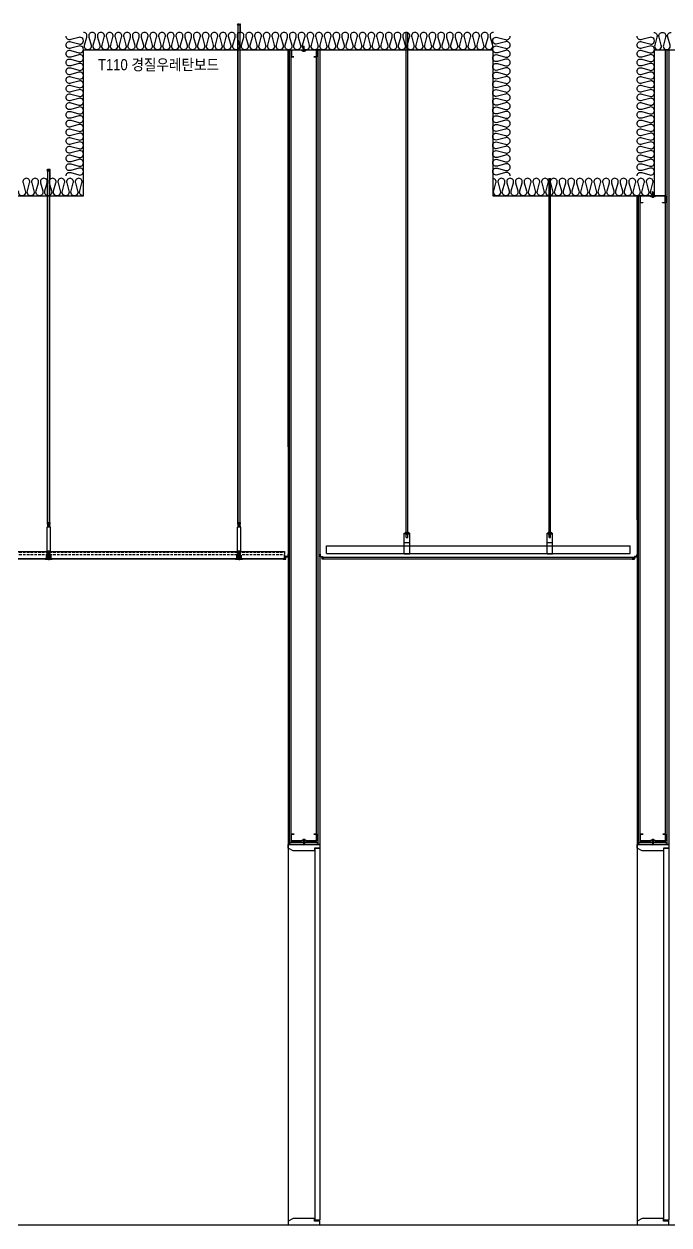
# Model space of a CAD drawing. Header units: millimetres. Extents: x 17311 to 801382, y -242618 to -104888.
# Drawn here: x 356796 to 360862, y -169229 to -161657 of the extents above; entities that cross this region are included whole.
import ezdxf
from ezdxf.enums import TextEntityAlignment as Align

# ---------------------------------------------------------------- set-up
doc = ezdxf.new("R2010")
doc.units = ezdxf.units.MM
doc.header["$LTSCALE"] = 250
for name, pattern in [('A2', [8, 2, -2, 2, -2]), ('CENTER', [50.8, 31.75, -6.35, 6.35, -6.35]), ('CENTER2', [28.575, 19.05, -3.175, 3.175, -3.175]), ('HIDDEN', [9.525, 6.35, -3.175])]:
    doc.linetypes.add(name, pattern=pattern)
for name, color, linetype in [('8입면선', 8, 'Continuous'), ('A-CEIL', 8, 'Continuous'), ('A-CEIL_EL', 8, 'Continuous'), ('A-DOOR', 4, 'Continuous'), ('A-ELE8', 8, 'Continuous'), ('A-FIN', 6, 'Continuous'), ('A-WALL-D', 7, 'Continuous'), ('C-1', 252, 'Continuous'), ('C-HANGER', 8, 'Continuous'), ('C-HANGER-C', 8, 'Continuous'), ('C-sec', 252, 'Continuous'), ('C-STL4', 252, 'Continuous'), ('C-STL6', 8, 'Continuous'), ('C-T-BAR MAIN-', 252, 'Continuous'), ('C-삼성엔지니어링_CEILING', 252, 'Continuous'), ('C-압출', 252, 'Continuous'), ('GAGAM-DT', 7, 'Continuous'), ('ISL', 251, 'Continuous'), ('MO-S', 3, 'Continuous'), ('입면', 7, 'Continuous')]:
    doc.layers.add(name, color=color, linetype=linetype)
doc.layers.add('C-중심선', color=252, linetype='CENTER2', lineweight=20)
doc.layers.add('NOPLOT-단열', color=225, linetype='Continuous', plot=False)
doc.styles.add('Gdim', font='')
doc.styles.get('Gdim').set_extended_font_data('Dotum')

# ---------------------------------------------------------------- blocks, each defined once
blk = doc.blocks.new('usgh')
at = {"layer": 'C-STL4'}
blk.add_lwpolyline([(1763311, 329517), (1763311, 329599), (1763381, 329599), (1763381, 329517)], close=True, dxfattribs=at)
at = {"layer": 'C-압출', "color": 252, "linetype": 'Continuous', "lineweight": 40, "extrusion": (0, 0, -1)}
for p, q in [((1763325, 329599), (1763322, 329596)), ((1763322, 329596), (1763325, 329592)), ((1763325, 329592), (1763322, 329588)), ((1763322, 329588), (1763325, 329584)), ((1763325, 329584), (1763322, 329580)), ((1763322, 329580), (1763325, 329576)), ((1763325, 329576), (1763322, 329572)), ((1763322, 329572), (1763325, 329568)), ((1763325, 329568), (1763322, 329565)), ((1763322, 329565), (1763325, 329561)), ((1763325, 329561), (1763322, 329557)), ((1763322, 329557), (1763325, 329553)), ((1763325, 329553), (1763322, 329549)), ((1763322, 329549), (1763325, 329545)), ((1763325, 329545), (1763322, 329541)), ((1763364, 329596), (1763368, 329599)), ((1763368, 329592), (1763364, 329596)), ((1763364, 329588), (1763368, 329592)), ((1763368, 329584), (1763364, 329588)), ((1763364, 329580), (1763368, 329584)), ((1763368, 329576), (1763364, 329580)), ((1763364, 329572), (1763368, 329576)), ((1763368, 329568), (1763364, 329572)), ((1763364, 329565), (1763368, 329568)), ((1763368, 329561), (1763364, 329565)), ((1763364, 329557), (1763368, 329561)), ((1763368, 329553), (1763364, 329557)), ((1763364, 329549), (1763368, 329553)), ((1763368, 329545), (1763364, 329549)), ((1763364, 329541), (1763368, 329545)), ((1763325, 329522), (1763320, 329517)), ((1763322, 329541), (1763325, 329538)), ((1763325, 329538), (1763322, 329534)), ((1763322, 329534), (1763325, 329530)), ((1763325, 329530), (1763322, 329526)), ((1763322, 329526), (1763325, 329522)), ((1763363, 329517), (1763368, 329522)), ((1763368, 329538), (1763364, 329541)), ((1763364, 329534), (1763368, 329538)), ((1763368, 329530), (1763364, 329534)), ((1763364, 329526), (1763368, 329530)), ((1763368, 329522), (1763364, 329526))]:
    blk.add_line(p, q, dxfattribs=at)
at = {"layer": 'C-중심선'}
blk.add_line((1763346, 329623), (1763346, 329480), dxfattribs=at)
blk = doc.blocks.new('r6okghj')
at = {"layer": 'C-삼성엔지니어링_CEILING'}
for p, q in [((1770244, 316436), (1770234, 316431)), ((1770244, 316390), (1770234, 316396)), ((1770344, 316436), (1770244, 316436)), ((1770253, 316436), (1770264, 316431)), ((1770253, 316390), (1770264, 316396)), ((1770274, 316436), (1770264, 316431)), ((1770264, 316396), (1770264, 316431)), ((1770274, 316390), (1770264, 316396)), ((1770314, 316436), (1770324, 316431)), ((1770314, 316390), (1770324, 316396)), ((1770334, 316436), (1770324, 316431)), ((1770324, 316396), (1770324, 316431)), ((1770334, 316390), (1770324, 316396)), ((1770344, 316436), (1770354, 316431)), ((1770344, 316390), (1770354, 316396))]:
    blk.add_line(p, q, dxfattribs=at)
for points in [[(1770234, 316431), (1770234, 316396)], [(1770244, 316390), (1770344, 316390)], [(1770354, 316396), (1770354, 316431)]]:
    blk.add_lwpolyline(points, dxfattribs=at)
blk = doc.blocks.new('격자틀-1')
at = {"layer": 'C-HANGER'}
for p, q in [((-16.4, 230.4), (6.3, 230.4)), ((-16.4, 230.4), (-16.4, 228.9)), ((-16.4, 228.9), (6.3, 228.9)), ((6.3, 230.4), (6.3, 228.9))]:
    blk.add_line(p, q, dxfattribs=at)
at = {"layer": 'C-HANGER-C'}
for p, q in [((-16.1, 52.1), (-16.1, 202)), ((6, 202), (-16.1, 202)), ((6, 52.1), (6, 202)), ((6, 52.1), (-16.1, 52.1))]:
    blk.add_line(p, q, dxfattribs=at)
at = {"layer": 'C-STL6', "linetype": 'CENTER2', "ltscale": 20}
blk.add_line((-5, 52.7), (-5, -5), dxfattribs=at)
at = {"layer": 'C-T-BAR MAIN-'}
blk.add_lwpolyline([(-14.3, 41.1), (-14.3, 52.1), (4.2, 52.1), (4.2, 41.1), (2.2, 41.1), (2.2, 50.1), (-12.3, 50.1), (-12.3, 41.1), (-14.3, 41.1)], dxfattribs=at)
at = {"layer": 'C-삼성엔지니어링_CEILING'}
for p, q in [((-14, 202), (-14, 203.8)), ((-12.4, 210.8), (-13.9, 209.9)), ((-12.4, 203.8), (-13.9, 204.7)), ((2.3, 210.8), (-12.4, 210.8)), ((2.3, 203.8), (-12.4, 203.8)), ((-11.1, 210.8), (-9.5, 209.9)), ((-11.1, 203.8), (-9.5, 204.7)), ((-10.7, 220.3), (-2.2, 222)), ((-10.7, 220.3), (-9.9, 221.6)), ((-10.7, 218.1), (1, 220.5)), ((-10.7, 220.3), (-9.9, 219.4)), ((-10.7, 218.1), (-9.9, 219.4)), ((-10.7, 215.9), (1, 218.3)), ((-10.7, 218.1), (-9.9, 217.2)), ((-10.7, 215.9), (-9.9, 217.2)), ((-10.7, 213.7), (1, 216.1)), ((-10.7, 215.9), (-9.9, 215)), ((-10.7, 213.7), (-9.9, 215)), ((-10.7, 213.7), (-9.9, 212.8)), ((-10.4, 213.4), (-10.4, 210.8)), ((-10.3, 222), (-9.9, 221.6)), ((-9.9, 221.6), (-7.6, 222)), ((-9.9, 221.6), (-7.6, 222)), ((-9.9, 219.4), (-0.2, 221.3)), ((-9.9, 219.4), (-0.2, 221.3)), ((-9.9, 217.2), (-0.2, 219.1)), ((-9.9, 217.2), (-0.2, 219.1)), ((-9.9, 215), (-0.2, 216.9)), ((-9.9, 215), (-0.2, 216.9)), ((-9.9, 212.8), (-0.2, 214.7)), ((-9.9, 212.8), (-0.2, 214.7)), ((-8, 210.8), (-9.5, 209.9)), ((-9.5, 204.7), (-9.5, 209.9)), ((-8, 203.8), (-9.5, 204.7)), ((-2.1, 210.8), (-0.6, 209.9)), ((-2.1, 203.8), (-0.6, 204.7)), ((1, 210.8), (-0.6, 209.9)), ((-0.6, 204.7), (-0.6, 209.9)), ((1, 203.8), (-0.6, 204.7)), ((-0.2, 221.3), (0.4, 222)), ((-0.2, 221.3), (1, 220.5)), ((-0.2, 219.1), (1, 220.5)), ((-0.2, 219.1), (1, 218.3)), ((-0.2, 216.9), (1, 218.3)), ((-0.2, 216.9), (1, 216.1)), ((-0.2, 214.7), (1, 216.1)), ((0.3, 215.3), (0.3, 210.8)), ((0.3, 215.3), (0.3, 210.8)), ((2.3, 210.8), (3.8, 209.9)), ((2.3, 203.8), (3.8, 204.7)), ((3.9, 202), (3.9, 203.8))]:
    blk.add_line(p, q, dxfattribs=at)
for points in [[(3.9, 203.8), (-14, 203.8)], [(-13.9, 209.9), (-13.9, 204.7)], [(-12.4, 203.8), (2.3, 203.8)], [(3.8, 204.7), (3.8, 209.9)]]:
    blk.add_lwpolyline(points, dxfattribs=at)
at = {"layer": 'C-압출', "linetype": 'Continuous', "lineweight": 40, "extrusion": (0, 0, -1)}
for p, q in [((-25.1, 0.3), (-25.1, 2.2)), ((-24.8, 2.5), (-12.6, 2.5)), ((-10.1, 0), (-24.8, 0)), ((-12.3, 2.8), (-12.3, 28.3)), ((-10.1, 50), (-8.3, 50)), ((-9.8, 19.7), (-9.8, 18.9)), ((-9.8, 18.9), (-9.2, 18.3)), ((-9.2, 18.3), (-9.8, 17.6)), ((-9.8, 17.6), (-9.2, 17)), ((-9.2, 17), (-9.8, 16.4)), ((-9.8, 16.4), (-9.2, 15.8)), ((-9.2, 15.8), (-9.8, 15.1)), ((-9.8, 15.1), (-9.2, 14.5)), ((-9.2, 14.5), (-9.8, 13.9)), ((-9.8, 13.9), (-9.2, 13.2)), ((-9.2, 13.2), (-9.8, 12.6)), ((-9.8, 12.6), (-9.2, 12)), ((-9.2, 12), (-9.8, 11.4)), ((-9.8, 11.4), (-9.2, 10.8)), ((-9.2, 10.8), (-9.8, 10.1)), ((-9.8, 10.1), (-9.2, 9.5)), ((-9.2, 9.5), (-9.8, 8.9)), ((-9.8, 8.9), (-9.2, 8.2)), ((-9.2, 8.2), (-9.8, 7.6)), ((-9.8, 7.6), (-9.2, 7)), ((-9.2, 7), (-9.8, 6.4)), ((-9.8, 6.4), (-9.2, 5.8)), ((-9.2, 5.8), (-9.8, 5.1)), ((-9.8, 5.1), (-9.2, 4.5)), ((-9.2, 4.5), (-9.8, 3.9)), ((-9.8, 3.9), (-9.2, 3.2)), ((-9.2, 3.2), (-9.8, 2.6)), ((-9.8, 2.6), (-9.2, 2)), ((-9.2, 2), (-9.8, 1.4)), ((-9.8, 1.4), (-9.8, 0.6)), ((-9.8, 0.6), (-9.8, 0.3)), ((-0.6, 20), (-9.5, 20)), ((-8.1, 49.7), (-8.1, 49.5)), ((-2, 49), (-2, 49.7)), ((-1.7, 50), (0.1, 50)), ((-0.9, 17.6), (-0.3, 18.3)), ((-0.3, 17), (-0.9, 17.6)), ((-0.9, 16.4), (-0.3, 17)), ((-0.3, 15.8), (-0.9, 16.4)), ((-0.9, 15.1), (-0.3, 15.8)), ((-0.3, 14.5), (-0.9, 15.1)), ((-0.9, 13.9), (-0.3, 14.5)), ((-0.3, 13.2), (-0.9, 13.9)), ((-0.9, 12.6), (-0.3, 13.2)), ((-0.3, 12), (-0.9, 12.6)), ((-0.9, 11.4), (-0.3, 12)), ((-0.3, 10.8), (-0.9, 11.4)), ((-0.9, 10.1), (-0.3, 10.8)), ((-0.3, 9.5), (-0.9, 10.1)), ((-0.9, 8.9), (-0.3, 9.5)), ((-0.3, 8.2), (-0.9, 8.9)), ((-0.9, 7.6), (-0.3, 8.2)), ((-0.3, 7), (-0.9, 7.6)), ((-0.9, 6.4), (-0.3, 7)), ((-0.3, 5.8), (-0.9, 6.4)), ((-0.9, 5.1), (-0.3, 5.8)), ((-0.3, 4.5), (-0.9, 5.1)), ((-0.9, 3.9), (-0.3, 4.5)), ((-0.3, 3.2), (-0.9, 3.9)), ((-0.9, 2.6), (-0.3, 3.2)), ((-0.3, 2), (-0.9, 2.6)), ((-0.9, 1.4), (-0.3, 2)), ((-0.3, 0.8), (-0.9, 1.4)), ((-0.3, 18.3), (-0.3, 19.7)), ((-0.3, 0.3), (-0.3, 0.8)), ((14.7, 0), (0, 0)), ((2.2, 28.3), (2.2, 2.8)), ((2.5, 2.5), (14.7, 2.5)), ((14.9, 2.2), (14.9, 0.3))]:
    blk.add_line(p, q, dxfattribs=at)
at = {"layer": 'C-압출', "linetype": 'Continuous', "lineweight": 40}
for p, q in [((-12.3, 28.3), (-12.3, 49.7)), ((-12, 50), (-8.3, 50)), ((-9.3, 31.3), (-9.3, 44.7)), ((-9, 45), (-8.3, 45)), ((-9, 31), (-1.1, 31)), ((-8.1, 49.7), (-8.1, 45.3)), ((-2, 49.7), (-2, 45.3)), ((-1.7, 50), (1.9, 50)), ((-1.7, 45), (-1.1, 45)), ((-0.8, 31.3), (-0.8, 44.7)), ((2.2, 28.3), (2.2, 49.7))]:
    blk.add_line(p, q, dxfattribs=at)
at = {"layer": 'C-압출', "linetype": 'Continuous', "lineweight": 40, "extrusion": (0, 0, -1)}
for centre, start, end in [((24.8, 0.3), 270, 0), ((12.6, 2.8), 180, 270), ((10.1, 0.3), 180, 270), ((9.5, 19.7), 0, 90), ((8.3, 49.7), 90, 180), ((1.7, 49.7), 0, 90), ((0.6, 19.7), 90, 180), ((0, 0.3), 270, 0), ((-2.5, 2.8), 270, 0), ((-14.7, 2.2), 90, 180), ((-14.7, 0.3), 180, 270)]:
    blk.add_arc(centre, 0.3, start, end, dxfattribs=at)
at = {"layer": 'C-압출', "linetype": 'Continuous', "lineweight": 40}
for centre, start, end in [((-12, 49.7), 90, 180), ((-9, 44.7), 90, 180), ((-9, 31.3), 180, 270), ((-8.3, 49.7), 0, 90), ((-8.3, 45.3), 270, 0), ((-1.7, 45.3), 180, 270), ((-1.1, 44.7), 0, 90), ((-1.1, 31.3), 270, 0), ((1.9, 49.7), 0, 90)]:
    blk.add_arc(centre, 0.3, start, end, dxfattribs=at)
at = {"layer": 'C-압출'}
blk.add_arc((-1.7, 49.7), 0.3, 90, 180, dxfattribs=at)
at = {"layer": 'C-중심선', "linetype": 'CENTER', "lineweight": 5}
blk.add_line((-14.5, 25.5), (4.4, 25.5), dxfattribs=at)
at = {"layer": 'C-HANGER-C'}
for name, p, xscale, yscale, zscale in [('r6okghj', (-263370.1, -46847), 0.1487691112046762, 0.1487691112046762, 0.1487691112046762), ('usgh', (-176673.6, -32977.4), 0.1001893939418906, 0.1001893939418906, 0.1001893939418906)]:
    blk.add_blockref(name, p, dxfattribs=dict(at, xscale=xscale, yscale=yscale, zscale=zscale))
blk = doc.blocks.new('*U95')
at = {"layer": '8입면선', "color": 8}
for p, q in [((10, 0), (9.4, 5010)), ((190, 0), (189.4, 5010)), ((190, 10), (10, 10))]:
    blk.add_line(p, q, dxfattribs=at)
at = {"layer": 'A-WALL-D'}
for p, q in [((-0.6, 5010), (0, 0)), ((19.4, 5010), (-0.6, 5010)), ((20, 10), (19.4, 5010)), ((180, 10), (179.4, 5010)), ((199.4, 5010), (179.4, 5010)), ((199.4, 5010), (200, 0)), ((20, 0), (0, 0)), ((180, 20), (20, 20)), ((20, 0), (180, 0)), ((200, 0), (180, 0))]:
    blk.add_line(p, q, dxfattribs=at)
at = {"layer": 'GAGAM-DT', "color": 8}
for p, q in [((104.6, 5004.2), (94.6, 5004.2)), ((94.6, 5004.2), (94.6, 5000.7)), ((103.1, 4999.2), (96.1, 4999.2)), ((97.1, 5004.2), (97.1, 5035.6)), ((102.1, 5030.1), (97.1, 5035.6)), ((97.1, 5004.2), (97.1, 4999.2)), ((102.1, 5004.2), (102.1, 5030.1)), ((102.1, 5004.2), (102.1, 4999.2)), ((104.6, 5004.2), (104.6, 5000.7)), ((95.1, 25.8), (95.1, 29.3)), ((105.1, 25.8), (95.1, 25.8)), ((103.6, 30.8), (96.7, 30.8)), ((97.6, 25.8), (97.6, 30.8)), ((97.6, 25.8), (97.6, -5.6)), ((102.6, 25.8), (102.6, 30.8)), ((102.6, 25.8), (102.6, -0.1)), ((105.1, 25.8), (105.1, 29.3)), ((102.6, -0.1), (97.6, -5.6))]:
    blk.add_line(p, q, dxfattribs=at)
for centre, start, end in [((96.1, 5000.7), 180, 270), ((103.1, 5000.7), 270, 0), ((96.7, 29.3), 90, 180), ((103.6, 29.3), 0, 90)]:
    blk.add_arc(centre, 1.51, start, end, dxfattribs=at)
at = {"layer": '입면', "color": 6}
for p, q in [((19.4, 4965), (19.4, 5010)), ((19.4, 5010), (84.8, 5010)), ((84.2, 5008.8), (20.6, 5008.8)), ((20.6, 5008.8), (20.6, 4966.2)), ((89.2, 5003), (84.2, 5008.8)), ((84.8, 5010), (89.8, 5004.2)), ((109.7, 5003), (89.2, 5003)), ((89.8, 5004.2), (109.1, 5004.2)), ((109.1, 5004.2), (114.1, 5010)), ((114.7, 5008.8), (109.7, 5003)), ((114.1, 5010), (179.4, 5010)), ((178.2, 5008.8), (114.7, 5008.8)), ((178.2, 4966.2), (178.2, 5008.8)), ((179.4, 5010), (179.4, 4965)), ((37.3, 4965), (19.4, 4965)), ((20.6, 4966.2), (37.3, 4966.2)), ((37.3, 4966.2), (37.3, 4965)), ((161.6, 4965), (161.6, 4966.2)), ((161.6, 4966.2), (178.2, 4966.2)), ((179.4, 4965), (161.6, 4965)), ((37.8, 65), (20, 65)), ((20, 65), (20, 20)), ((20, 20), (85.3, 20)), ((21.2, 21.2), (21.2, 63.8)), ((21.2, 63.8), (37.8, 63.8)), ((84.8, 21.2), (21.2, 21.2)), ((37.8, 63.8), (37.8, 65)), ((89.8, 27), (84.8, 21.2)), ((85.3, 20), (90.3, 25.8)), ((110.2, 27), (89.8, 27)), ((90.3, 25.8), (109.7, 25.8)), ((109.7, 25.8), (114.7, 20)), ((115.2, 21.2), (110.2, 27)), ((114.7, 20), (180, 20)), ((178.8, 21.2), (115.2, 21.2)), ((180, 65), (162.2, 65)), ((162.2, 65), (162.2, 63.8)), ((162.2, 63.8), (178.8, 63.8)), ((178.8, 63.8), (178.8, 21.2)), ((180, 20), (180, 65))]:
    blk.add_line(p, q, dxfattribs=at)
blk = doc.blocks.new('A$Cb1629e6f')
at = {"layer": '8입면선', "color": 8}
for p, q in [((-10, 0), (-10.4, 5010)), ((-190, 0), (-190.4, 4090)), ((-10, 10), (-190, 10))]:
    blk.add_line(p, q, dxfattribs=at)
at = {"layer": 'A-WALL-D'}
for p, q in [((-20, 10), (-20.4, 5010)), ((-0.4, 5010), (-20.4, 5010)), ((-0.4, 5010), (0, 0)), ((-200.4, 4090), (-200, 0)), ((-180.4, 4090), (-200.4, 4090)), ((-180, 10), (-180.4, 4090)), ((-180, 0), (-200, 0)), ((-20, 20), (-180, 20)), ((-180, 0), (-20, 0)), ((0, 0), (-20, 0))]:
    blk.add_line(p, q, dxfattribs=at)
at = {"layer": 'GAGAM-DT', "color": 8}
for p, q in [((-102.8, 4084.2), (-102.8, 4115.6)), ((-97.8, 4110.1), (-102.8, 4115.6)), ((-97.8, 4084.2), (-97.8, 4110.1)), ((-95.3, 4084.2), (-105.3, 4084.2)), ((-105.3, 4084.2), (-105.3, 4080.7)), ((-96.8, 4079.2), (-103.8, 4079.2)), ((-102.8, 4084.2), (-102.8, 4079.2)), ((-97.8, 4084.2), (-97.8, 4079.2)), ((-95.3, 4084.2), (-95.3, 4080.7)), ((-104.9, 25.8), (-104.9, 29.3)), ((-94.9, 25.8), (-104.9, 25.8)), ((-96.4, 30.8), (-103.3, 30.8)), ((-102.4, 25.8), (-102.4, 30.8)), ((-102.4, 25.8), (-102.4, -5.6)), ((-97.4, 25.8), (-97.4, 30.8)), ((-97.4, 25.8), (-97.4, -0.1)), ((-94.9, 25.8), (-94.9, 29.3)), ((-97.4, -0.1), (-102.4, -5.6))]:
    blk.add_line(p, q, dxfattribs=at)
for centre, start, end in [((-103.8, 4080.7), 180, 270), ((-96.8, 4080.7), 270, 0), ((-103.3, 29.3), 90, 180), ((-96.4, 29.3), 0, 90)]:
    blk.add_arc(centre, 1.51, start, end, dxfattribs=at)
at = {"layer": '입면', "color": 6}
for p, q in [((-180.4, 4045), (-180.4, 4090)), ((-180.4, 4090), (-115.1, 4090)), ((-115.1, 4090), (-110.1, 4084.2)), ((-90.8, 4084.2), (-85.8, 4090)), ((-85.8, 4090), (-20.4, 4090)), ((-20.4, 4090), (-20.4, 4045)), ((-162.6, 4045), (-180.4, 4045)), ((-115.7, 4088.8), (-179.2, 4088.8)), ((-179.2, 4088.8), (-179.2, 4046.2)), ((-179.2, 4046.2), (-162.6, 4046.2)), ((-162.6, 4046.2), (-162.6, 4045)), ((-110.7, 4083), (-115.7, 4088.8)), ((-90.2, 4083), (-110.7, 4083)), ((-110.1, 4084.2), (-90.8, 4084.2)), ((-85.2, 4088.8), (-90.2, 4083)), ((-21.6, 4088.8), (-85.2, 4088.8)), ((-38.3, 4045), (-38.3, 4046.2)), ((-38.3, 4046.2), (-21.6, 4046.2)), ((-20.4, 4045), (-38.3, 4045)), ((-21.6, 4046.2), (-21.6, 4088.8)), ((-162.2, 65), (-180, 65)), ((-180, 65), (-180, 20)), ((-180, 20), (-114.7, 20)), ((-178.8, 21.2), (-178.8, 63.8)), ((-178.8, 63.8), (-162.2, 63.8)), ((-115.2, 21.2), (-178.8, 21.2)), ((-162.2, 63.8), (-162.2, 65)), ((-110.2, 27), (-115.2, 21.2)), ((-114.7, 20), (-109.7, 25.8)), ((-89.8, 27), (-110.2, 27)), ((-109.7, 25.8), (-90.3, 25.8)), ((-90.3, 25.8), (-85.3, 20)), ((-84.8, 21.2), (-89.8, 27)), ((-85.3, 20), (-20, 20)), ((-21.2, 21.2), (-84.8, 21.2)), ((-20, 65), (-37.8, 65)), ((-37.8, 65), (-37.8, 63.8)), ((-37.8, 63.8), (-21.2, 63.8)), ((-21.2, 63.8), (-21.2, 21.2)), ((-20, 20), (-20, 65))]:
    blk.add_line(p, q, dxfattribs=at)

msp = doc.modelspace()

# ---------------------------------------------------------------- linework, layer by layer
at = {"layer": 'A-CEIL'}
for p, q in [((358683.8, -165019.5, 0), (360637.6, -165019.5, 0)), ((358683.8, -165029.5, 0), (360637.6, -165029.5, 0))]:
    msp.add_line(p, q, dxfattribs=at)
at = {"layer": 'A-CEIL_EL'}
for p, q in [((359206.2, -164893.7, 0), (359206.2, -161709.5, 0)), ((359215.2, -164893.7, 0), (359215.2, -161709.5, 0)), ((360106.2, -164893.7, 0), (360106.2, -162629.5, 0)), ((360115.2, -164893.7, 0), (360115.2, -162629.5, 0)), ((359193.2, -164997.7), (359193.2, -164866.5)), ((359193.2, -164866.5), (359228.2, -164866.5)), ((359193.2, -164867.7), (359228.2, -164867.7)), ((359193.2, -164926), (359228.2, -164926)), ((359197.2, -164865), (359224.1, -164865)), ((359197.2, -164865), (359197.2, -164866.5)), ((359197.2, -164867.7), (359197.2, -164869.2)), ((359197.2, -164869.2), (359224.1, -164869.2)), ((359201.1, -164860), (359220.2, -164860)), ((359201.1, -164860), (359201.1, -164865)), ((359201.1, -164869.2), (359201.1, -164874.2)), ((359201.1, -164874.2), (359220.2, -164874.2)), ((359206.2, -164893.7), (359206.2, -164874.2)), ((359215.2, -164893.7), (359215.2, -164874.2)), ((359220.2, -164860), (359220.2, -164865)), ((359220.2, -164869.2), (359220.2, -164874.2)), ((359224.1, -164865), (359224.1, -164866.5)), ((359224.1, -164867.7), (359224.1, -164869.2)), ((359228.2, -164997.7), (359228.2, -164866.5)), ((360093.2, -164997.7), (360093.2, -164866.5)), ((360093.2, -164866.5), (360128.2, -164866.5)), ((360093.2, -164867.7), (360128.2, -164867.7)), ((360093.2, -164926), (360128.2, -164926)), ((360097.2, -164865), (360124.1, -164865)), ((360097.2, -164865), (360097.2, -164866.5)), ((360097.2, -164867.7), (360097.2, -164869.2)), ((360097.2, -164869.2), (360124.1, -164869.2)), ((360101.1, -164860), (360120.2, -164860)), ((360101.1, -164860), (360101.1, -164865)), ((360101.1, -164869.2), (360101.1, -164874.2)), ((360101.1, -164874.2), (360120.2, -164874.2)), ((360106.2, -164893.7), (360106.2, -164874.2)), ((360115.2, -164893.7), (360115.2, -164874.2)), ((360120.2, -164860), (360120.2, -164865)), ((360120.2, -164869.2), (360120.2, -164874.2)), ((360124.1, -164865), (360124.1, -164866.5)), ((360124.1, -164867.7), (360124.1, -164869.2)), ((360128.2, -164997.7), (360128.2, -164866.5)), ((358703.7, -164946.5), (360617.7, -164946.5)), ((358703.7, -164996.5), (358703.7, -164946.5)), ((358703.7, -164996.5), (360617.7, -164996.5)), ((359193.2, -164946.5), (359228.2, -164946.5)), ((359193.2, -164996.5), (359228.2, -164996.5)), ((359193.2, -164997.7), (359228.2, -164997.7)), ((360093.2, -164946.5), (360128.2, -164946.5)), ((360093.2, -164996.5), (360128.2, -164996.5)), ((360093.2, -164997.7), (360128.2, -164997.7)), ((360617.7, -164996.5), (360617.7, -164946.5))]:
    msp.add_line(p, q, dxfattribs=at)
for centre in [(359210.7, -164882.1), (360110.7, -164882.1)]:
    msp.add_arc(centre, 12.4, 248.71498, 291.28502, dxfattribs=at)
at = {"layer": 'A-DOOR', "linetype": 'Continuous'}
for points in [[(358660.7, -166854.5), (358627.7, -166854.5), (358627.7, -166869.5), (358493.7, -166869.5), (358460.7, -166854.5), (358460.7, -166829.5), (358660.7, -166829.5)], [(358660.7, -169199.5), (358630.7, -169199.5), (358630.7, -166854.5), (358660.7, -166854.5)], [(360860.7, -166854.5), (360827.7, -166854.5), (360827.7, -166869.5), (360693.7, -166869.5), (360660.7, -166854.5), (360660.7, -166829.5), (360860.7, -166829.5)], [(360860.7, -169199.5), (360830.7, -169199.5), (360830.7, -166854.5), (360860.7, -166854.5)], [(358660.7, -169204.5), (358627.7, -169204.5), (358627.7, -169189.5), (358493.7, -169189.5), (358460.7, -169204.5), (358460.7, -169229.5), (358660.7, -169229.5)], [(360860.7, -169204.5), (360827.7, -169204.5), (360827.7, -169189.5), (360693.7, -169189.5), (360660.7, -169204.5), (360660.7, -169229.5), (360860.7, -169229.5)]]:
    msp.add_lwpolyline(points, close=True, dxfattribs=at)
at = {"layer": 'A-ELE8'}
for points in [[(358460.7, -166829.5), (358460.7, -169229.5)], [(360660.7, -166829.5), (360660.7, -169229.5)]]:
    msp.add_lwpolyline(points, dxfattribs=at)
at = {"layer": 'A-FIN'}
for p, q in [((295060.7, -169229.5), (360660.7, -169229.5)), ((360860.7, -169229.5), (363860.7, -169229.5))]:
    msp.add_line(p, q, dxfattribs=at)
at = {"layer": 'C-1', "linetype": 'A2'}
for p, q in [((358143.1, -161662.3), (358142, -161659.5)), ((358143.1, -161662.3), (358142, -161659.5)), ((358146.9, -161666.7), (358142.6, -161656.9)), ((358146.9, -161666.7), (358142.6, -161656.9)), ((358148.2, -161657.2), (358142.6, -161658.4)), ((358148.2, -161657.2), (358142.6, -161658.4)), ((358143.1, -161662.3), (358144, -161662)), ((358143.1, -161662.3), (358144, -161662)), ((358143.8, -161664), (358144.7, -161663.7)), ((358143.8, -161664), (358144.7, -161663.7)), ((358144.9, -161666.7), (358143.8, -161664)), ((358144.9, -161666.7), (358143.8, -161664)), ((358144.7, -161663.7), (358144, -161662)), ((358144.7, -161663.7), (358144, -161662)), ((358144.9, -161709.5), (358144.9, -161666.7)), ((358144.9, -161709.5), (358144.9, -161666.7)), ((358146.9, -161709.5), (358146.9, -161666.7)), ((358146.9, -161709.5), (358146.9, -161666.7)), ((358151.8, -161665.9), (358149.2, -161657.7)), ((358151.8, -161665.9), (358149.2, -161657.7)), ((358151.8, -161665.9), (358154.4, -161657.7)), ((358151.8, -161665.9), (358154.4, -161657.7)), ((358160.9, -161658.4), (358155.3, -161657.2)), ((358160.9, -161658.4), (358155.3, -161657.2)), ((358156.6, -161666.7), (358160.9, -161656.9)), ((358156.6, -161666.7), (358160.9, -161656.9)), ((358156.6, -161666.7), (358156.6, -161709.5)), ((358156.6, -161666.7), (358156.6, -161709.5)), ((358158.6, -161666.7), (358159.7, -161664)), ((358158.6, -161666.7), (358159.7, -161664)), ((358158.6, -161666.7), (358158.6, -161709.5)), ((358158.6, -161666.7), (358158.6, -161709.5)), ((358158.8, -161663.7), (358159.5, -161662)), ((358158.8, -161663.7), (358159.5, -161662)), ((358159.7, -161664), (358158.8, -161663.7)), ((358159.7, -161664), (358158.8, -161663.7)), ((358160.4, -161662.3), (358159.5, -161662)), ((358160.4, -161662.3), (358159.5, -161662)), ((358160.4, -161662.3), (358161.5, -161659.5)), ((358160.4, -161662.3), (358161.5, -161659.5)), ((356943.1, -162582.3), (356942, -162579.5)), ((356943.1, -162582.3), (356942, -162579.5)), ((356946.9, -162586.7), (356942.6, -162576.9)), ((356946.9, -162586.7), (356942.6, -162576.9)), ((356948.2, -162577.2), (356942.6, -162578.4)), ((356948.2, -162577.2), (356942.6, -162578.4)), ((356943.1, -162582.3), (356944, -162582)), ((356943.1, -162582.3), (356944, -162582)), ((356943.8, -162584), (356944.7, -162583.7)), ((356943.8, -162584), (356944.7, -162583.7)), ((356944.9, -162586.7), (356943.8, -162584)), ((356944.9, -162586.7), (356943.8, -162584)), ((356944.7, -162583.7), (356944, -162582)), ((356944.7, -162583.7), (356944, -162582)), ((356959.4, -162574.6), (356944.1, -162574.6)), ((356959.4, -162574.6), (356944.1, -162574.6)), ((356951.8, -162585.9), (356949.2, -162577.7)), ((356951.8, -162585.9), (356949.2, -162577.7)), ((356951.8, -162585.9), (356954.4, -162577.7)), ((356951.8, -162585.9), (356954.4, -162577.7)), ((356960.9, -162578.4), (356955.3, -162577.2)), ((356960.9, -162578.4), (356955.3, -162577.2)), ((356956.6, -162586.7), (356960.9, -162576.9)), ((356956.6, -162586.7), (356960.9, -162576.9)), ((356958.6, -162586.7), (356959.7, -162584)), ((356958.6, -162586.7), (356959.7, -162584)), ((356958.8, -162583.7), (356959.5, -162582)), ((356958.8, -162583.7), (356959.5, -162582)), ((356959.7, -162584), (356958.8, -162583.7)), ((356959.7, -162584), (356958.8, -162583.7)), ((356960.4, -162582.3), (356959.5, -162582)), ((356960.4, -162582.3), (356959.5, -162582)), ((356960.4, -162582.3), (356961.5, -162579.5)), ((356960.4, -162582.3), (356961.5, -162579.5)), ((356944.9, -162629.5), (356944.9, -162586.7)), ((356944.9, -162629.5), (356944.9, -162586.7)), ((356946.9, -162629.5), (356946.9, -162586.7)), ((356946.9, -162629.5), (356946.9, -162586.7)), ((356956.6, -162586.7), (356956.6, -162629.5)), ((356956.6, -162586.7), (356956.6, -162629.5)), ((356958.6, -162586.7), (356958.6, -162629.5)), ((356958.6, -162586.7), (356958.6, -162629.5))]:
    msp.add_line(p, q, dxfattribs=at)
for centre, radius, start, end in [((358142.8, -161659.2), 0.808, 102.52881, 201.80141), ((358142.8, -161659.2), 0.808, 102.52881, 201.80141), ((358148.4, -161658), 0.808, 17.65012, 102.52881), ((358148.4, -161658), 0.808, 17.65012, 102.52881), ((358155.1, -161658), 0.808, 77.47119, 162.34988), ((358155.1, -161658), 0.808, 77.47119, 162.34988), ((358160.8, -161659.2), 0.808, 338.19859, 77.47119), ((358160.8, -161659.2), 0.808, 338.19859, 77.47119), ((356942.8, -162579.2), 0.808, 102.52881, 201.80141), ((356942.8, -162579.2), 0.808, 102.52881, 201.80141), ((356944.1, -162576.2), 1.62, 90, 203.42869), ((356944.1, -162576.2), 1.62, 90, 203.42869), ((356948.4, -162578), 0.808, 17.65012, 102.52881), ((356948.4, -162578), 0.808, 17.65012, 102.52881), ((356955.1, -162578), 0.808, 77.47119, 162.34988), ((356955.1, -162578), 0.808, 77.47119, 162.34988), ((356959.4, -162576.2), 1.62, 336.57131, 90), ((356959.4, -162576.2), 1.62, 336.57131, 90), ((356960.8, -162579.2), 0.808, 338.19859, 77.47119), ((356960.8, -162579.2), 0.808, 338.19859, 77.47119)]:
    msp.add_arc(centre, radius, start, end, dxfattribs=at)
at = {"layer": 'C-HANGER'}
for p, q in [((358144.6, -164801.5), (358144.6, -161709.5)), ((358145.5, -164801.5), (358145.5, -161709.5)), ((358158, -164801.5), (358158, -161709.5)), ((358158.9, -164801.5), (358158.9, -161709.5)), ((356944.6, -164801.5), (356944.6, -162629.5)), ((356945.5, -164801.5), (356945.5, -162629.5)), ((356958, -164801.5), (356958, -162629.5)), ((356958.9, -164801.5), (356958.9, -162629.5))]:
    msp.add_line(p, q, dxfattribs=at)
at = {"layer": 'C-sec'}
for points in [[(355765.7, -165028.7), (356937.8, -165028.7, 0.361786), (356938.1, -165028.4), (356938.1, -165006.7), (356938.8, -165006.7), (356938.8, -165029.2, -0.414214), (356938.5, -165029.5), (355765.1, -165029.5, -0.414214), (355764.8, -165029.2), (355764.8, -165006.7), (355765.5, -165006.7), (355765.5, -165028.4, 0.414214), (355765.8, -165028.7)], [(356965.7, -165028.7), (358137.8, -165028.7, 0.361786), (358138.1, -165028.4), (358138.1, -165006.7), (358138.8, -165006.7), (358138.8, -165029.2, -0.414214), (358138.5, -165029.5), (356965.1, -165029.5, -0.414214), (356964.8, -165029.2), (356964.8, -165006.7), (356965.5, -165006.7), (356965.5, -165028.4, 0.414214), (356965.8, -165028.7)], [(358437.8, -165028.7), (358165.7, -165028.7, -0.361786), (358165.5, -165028.4), (358165.5, -165006.7), (358164.8, -165006.7), (358164.8, -165029.2, 0.414214), (358165.1, -165029.5), (358438.5, -165029.5, 0.414214), (358438.8, -165029.2), (358438.8, -165006.7), (358438.1, -165006.7), (358438.1, -165028.4, -0.414214), (358437.8, -165028.7)]]:
    msp.add_lwpolyline(points, format="xyb", dxfattribs=at)
at = {"layer": 'C-STL6'}
for p, q in [((297282.6, -164982), (358438.8, -164982)), ((358438.8, -164982), (358438.8, -165000.9))]:
    msp.add_line(p, q, dxfattribs=at)
at = {"layer": 'C-STL6', "linetype": 'HIDDEN', "ltscale": 0.01}
for p, q in [((297282.6, -164986.9), (358438.8, -164986.9)), ((297282.6, -165000.9), (358438.8, -165000.9))]:
    msp.add_line(p, q, dxfattribs=at)
at = {"layer": 'ISL'}
for p, q in [((358683.8, -165029.5), (358683.8, -165019.5)), ((360637.6, -165029.5), (360637.6, -165019.5))]:
    msp.add_line(p, q, dxfattribs=at)
for points in [[(357060.7, -162614.5, -0.524856), (357090.5, -162593.9), (357140.9, -162607.6, 1.449198), (357140.9, -162566.4), (357090.5, -162580.1, -0.524856), (357060.7, -162559.5, -0.524856), (357090.5, -162538.9), (357140.9, -162552.6, 1.449198), (357140.9, -162511.4), (357090.5, -162525.1, -0.524856), (357060.7, -162504.5, -0.524856), (357090.5, -162483.9), (357140.9, -162497.6, 1.449198), (357140.9, -162456.4), (357090.5, -162470.1, -0.524856), (357060.7, -162449.5, -0.524856), (357090.5, -162428.9), (357140.9, -162442.6, 1.449198), (357140.9, -162401.4), (357090.5, -162415.1, -0.524856), (357060.7, -162394.5, -0.524856), (357090.5, -162373.9), (357140.9, -162387.6, 1.449198), (357140.9, -162346.4), (357090.5, -162360.1, -0.524856), (357060.7, -162339.5, -0.524856), (357090.5, -162318.9), (357140.9, -162332.6, 1.449198), (357140.9, -162291.4), (357090.5, -162305.1, -0.524856), (357060.7, -162284.5, -0.524856), (357090.5, -162263.9), (357140.9, -162277.6, 1.449198), (357140.9, -162236.4), (357090.5, -162250.1, -0.524856), (357060.7, -162229.5, -0.524856), (357090.5, -162208.9), (357140.9, -162222.6, 1.449198), (357140.9, -162181.4), (357090.5, -162195.1, -0.524856), (357060.7, -162174.5, -0.524856), (357090.5, -162153.9), (357140.9, -162167.6, 1.449198), (357140.9, -162126.4), (357090.5, -162140.1, -0.524856), (357060.7, -162119.5, -0.524856), (357090.5, -162098.9), (357140.9, -162112.6, 1.449198), (357140.9, -162071.4), (357090.5, -162085.1, -0.524856), (357060.7, -162064.5, -0.524856), (357090.5, -162043.9), (357140.9, -162057.6, 1.449198), (357140.9, -162016.4), (357090.5, -162030.1, -0.524856), (357060.7, -162009.5, -0.524856), (357090.5, -161988.9), (357140.9, -162002.6, 1.449198), (357140.9, -161961.4), (357090.5, -161975.1, -0.524856), (357060.7, -161954.5, -0.524856), (357090.5, -161933.9), (357140.9, -161947.6, 1.449198), (357140.9, -161906.4), (357090.5, -161920.1, -0.524856), (357060.7, -161899.5, -0.524856), (357090.5, -161878.9), (357140.9, -161892.6, 1.449198), (357140.9, -161851.4), (357090.5, -161865.1, -0.524856), (357060.7, -161844.5, -0.524856), (357090.5, -161823.9), (357140.9, -161837.6, 1.449198), (357140.9, -161796.4), (357090.5, -161810.1, -0.524856), (357060.7, -161789.5, -0.524856), (357090.5, -161768.9), (357140.9, -161782.6, 1.449198), (357140.9, -161741.4), (357090.5, -161755.1, -0.524856), (357060.7, -161734.5)], [(359755.7, -161709.5, 0.524856), (359735.1, -161739.3), (359748.7, -161789.7, -1.449198), (359707.6, -161789.7), (359721.2, -161739.3, 0.524856), (359700.7, -161709.5, 0.524856), (359680.1, -161739.3), (359693.7, -161789.7, -1.449198), (359652.6, -161789.7), (359666.2, -161739.3, 0.524856), (359645.7, -161709.5, 0.524856), (359625.1, -161739.3), (359638.7, -161789.7, -1.449198), (359597.6, -161789.7), (359611.2, -161739.3, 0.524856), (359590.7, -161709.5, 0.524856), (359570.1, -161739.3), (359583.7, -161789.7, -1.449198), (359542.6, -161789.7), (359556.2, -161739.3, 0.524856), (359535.7, -161709.5, 0.524856), (359515.1, -161739.3), (359528.7, -161789.7, -1.449198), (359487.6, -161789.7), (359501.2, -161739.3, 0.524856), (359480.7, -161709.5, 0.524856), (359460.1, -161739.3), (359473.7, -161789.7, -1.449198), (359432.6, -161789.7), (359446.2, -161739.3, 0.524856), (359425.7, -161709.5, 0.524856), (359405.1, -161739.3), (359418.7, -161789.7, -1.449198), (359377.6, -161789.7), (359391.2, -161739.3, 0.524856), (359370.7, -161709.5, 0.524856), (359350.1, -161739.3), (359363.7, -161789.7, -1.449198), (359322.6, -161789.7), (359336.2, -161739.3, 0.524856), (359315.7, -161709.5, 0.524856), (359295.1, -161739.3), (359308.7, -161789.7, -1.449198), (359267.6, -161789.7), (359281.2, -161739.3, 0.524856), (359260.7, -161709.5, 0.524856), (359240.1, -161739.3), (359253.7, -161789.7, -1.449198), (359212.6, -161789.7), (359226.2, -161739.3, 0.524856), (359205.7, -161709.5, 0.524856), (359185.1, -161739.3), (359198.7, -161789.7, -1.449198), (359157.6, -161789.7), (359171.2, -161739.3, 0.524856), (359150.7, -161709.5, 0.524856), (359130.1, -161739.3), (359143.7, -161789.7, -1.449198), (359102.6, -161789.7), (359116.2, -161739.3, 0.524856), (359095.7, -161709.5, 0.524856), (359075.1, -161739.3), (359088.7, -161789.7, -1.449198), (359047.6, -161789.7), (359061.2, -161739.3, 0.524856), (359040.7, -161709.5, 0.524856), (359020.1, -161739.3), (359033.7, -161789.7, -1.449198), (358992.6, -161789.7), (359006.2, -161739.3, 0.524856), (358985.7, -161709.5, 0.524856), (358965.1, -161739.3), (358978.7, -161789.7, -1.449198), (358937.6, -161789.7), (358951.2, -161739.3, 0.524856), (358930.7, -161709.5, 0.524856), (358910.1, -161739.3), (358923.7, -161789.7, -1.449198), (358882.6, -161789.7), (358896.2, -161739.3, 0.524856), (358875.7, -161709.5, 0.524856), (358855.1, -161739.3), (358868.7, -161789.7, -1.449198), (358827.6, -161789.7), (358841.2, -161739.3, 0.524856), (358820.7, -161709.5, 0.524856), (358800.1, -161739.3), (358813.7, -161789.7, -1.449198), (358772.6, -161789.7), (358786.2, -161739.3, 0.524856), (358765.7, -161709.5, 0.524856), (358745.1, -161739.3), (358758.7, -161789.7, -1.449198), (358717.6, -161789.7), (358731.2, -161739.3, 0.524856), (358710.7, -161709.5, 0.524856), (358690.1, -161739.3), (358703.7, -161789.7, -1.449198), (358662.6, -161789.7), (358676.2, -161739.3, 0.524856), (358655.7, -161709.5, 0.524856), (358635.1, -161739.3), (358648.7, -161789.7, -1.449198), (358607.6, -161789.7), (358621.2, -161739.3, 0.524856), (358600.7, -161709.5, 0.524856), (358580.1, -161739.3), (358593.7, -161789.7, -1.449198), (358552.6, -161789.7), (358566.2, -161739.3, 0.524856), (358545.7, -161709.5, 0.524856), (358525.1, -161739.3), (358538.7, -161789.7, -1.449198), (358497.6, -161789.7), (358511.2, -161739.3, 0.524856), (358490.7, -161709.5, 0.524856), (358470.1, -161739.3), (358483.7, -161789.7, -1.449198), (358442.6, -161789.7), (358456.2, -161739.3, 0.524856), (358435.7, -161709.5, 0.524856), (358415.1, -161739.3), (358428.7, -161789.7, -1.449198), (358387.6, -161789.7), (358401.2, -161739.3, 0.524856), (358380.7, -161709.5, 0.524856), (358360.1, -161739.3), (358373.7, -161789.7, -1.449198), (358332.6, -161789.7), (358346.2, -161739.3, 0.524856), (358325.7, -161709.5, 0.524856), (358305.1, -161739.3), (358318.7, -161789.7, -1.449198), (358277.6, -161789.7), (358291.2, -161739.3, 0.524856), (358270.7, -161709.5, 0.524856), (358250.1, -161739.3), (358263.7, -161789.7, -1.449198), (358222.6, -161789.7), (358236.2, -161739.3, 0.524856), (358215.7, -161709.5, 0.524856), (358195.1, -161739.3), (358208.7, -161789.7, -1.449198), (358167.6, -161789.7), (358181.2, -161739.3, 0.524856), (358160.7, -161709.5, 0.524856), (358140.1, -161739.3), (358153.7, -161789.7, -1.449198), (358112.6, -161789.7), (358126.2, -161739.3, 0.524856), (358105.7, -161709.5, 0.524856), (358085.1, -161739.3), (358098.7, -161789.7, -1.449198), (358057.6, -161789.7), (358071.2, -161739.3, 0.524856), (358050.7, -161709.5, 0.524856), (358030.1, -161739.3), (358043.7, -161789.7, -1.449198), (358002.6, -161789.7), (358016.2, -161739.3, 0.524856), (357995.7, -161709.5, 0.524856), (357975.1, -161739.3), (357988.7, -161789.7, -1.449198), (357947.6, -161789.7), (357961.2, -161739.3, 0.524856), (357940.7, -161709.5, 0.524856), (357920.1, -161739.3), (357933.7, -161789.7, -1.449198), (357892.6, -161789.7), (357906.2, -161739.3, 0.524856), (357885.7, -161709.5, 0.524856), (357865.1, -161739.3), (357878.7, -161789.7, -1.449198), (357837.6, -161789.7), (357851.2, -161739.3, 0.524856), (357830.7, -161709.5, 0.524856), (357810.1, -161739.3), (357823.7, -161789.7, -1.449198), (357782.6, -161789.7), (357796.2, -161739.3, 0.524856), (357775.7, -161709.5, 0.524856), (357755.1, -161739.3), (357768.7, -161789.7, -1.449198), (357727.6, -161789.7), (357741.2, -161739.3, 0.524856), (357720.7, -161709.5, 0.524856), (357700.1, -161739.3), (357713.7, -161789.7, -1.449198), (357672.6, -161789.7), (357686.2, -161739.3, 0.524856), (357665.7, -161709.5, 0.524856), (357645.1, -161739.3), (357658.7, -161789.7, -1.449198), (357617.6, -161789.7), (357631.2, -161739.3, 0.524856), (357610.7, -161709.5, 0.524856), (357590.1, -161739.3), (357603.7, -161789.7, -1.449198), (357562.6, -161789.7), (357576.2, -161739.3, 0.524856), (357555.7, -161709.5, 0.524856), (357535.1, -161739.3), (357548.7, -161789.7, -1.449198), (357507.6, -161789.7), (357521.2, -161739.3, 0.524856), (357500.7, -161709.5, 0.524856), (357480.1, -161739.3), (357493.7, -161789.7, -1.449198), (357452.6, -161789.7), (357466.2, -161739.3, 0.524856), (357445.7, -161709.5, 0.524856), (357425.1, -161739.3), (357438.7, -161789.7, -1.449198), (357397.6, -161789.7), (357411.2, -161739.3, 0.524856), (357390.7, -161709.5, 0.524856), (357370.1, -161739.3), (357383.7, -161789.7, -1.449198), (357342.6, -161789.7), (357356.2, -161739.3, 0.524856), (357335.7, -161709.5, 0.524856), (357315.1, -161739.3), (357328.7, -161789.7, -1.449198), (357287.6, -161789.7), (357301.2, -161739.3, 0.524856), (357280.7, -161709.5, 0.524856), (357260.1, -161739.3), (357273.7, -161789.7, -1.449198), (357232.6, -161789.7), (357246.2, -161739.3, 0.524856), (357225.7, -161709.5, 0.524856), (357205.1, -161739.3), (357218.7, -161789.7, -1.449198), (357177.6, -161789.7), (357191.2, -161739.3, 0.524856), (357170.7, -161709.5)], [(359860.7, -162614.5, 0.524856), (359830.9, -162593.9), (359780.5, -162607.6, -1.449198), (359780.5, -162566.4), (359830.9, -162580.1, 0.524856), (359860.7, -162559.5, 0.524856), (359830.9, -162538.9), (359780.5, -162552.6, -1.449198), (359780.5, -162511.4), (359830.9, -162525.1, 0.524856), (359860.7, -162504.5, 0.524856), (359830.9, -162483.9), (359780.5, -162497.6, -1.449198), (359780.5, -162456.4), (359830.9, -162470.1, 0.524856), (359860.7, -162449.5, 0.524856), (359830.9, -162428.9), (359780.5, -162442.6, -1.449198), (359780.5, -162401.4), (359830.9, -162415.1, 0.524856), (359860.7, -162394.5, 0.524856), (359830.9, -162373.9), (359780.5, -162387.6, -1.449198), (359780.5, -162346.4), (359830.9, -162360.1, 0.524856), (359860.7, -162339.5, 0.524856), (359830.9, -162318.9), (359780.5, -162332.6, -1.449198), (359780.5, -162291.4), (359830.9, -162305.1, 0.524856), (359860.7, -162284.5, 0.524856), (359830.9, -162263.9), (359780.5, -162277.6, -1.449198), (359780.5, -162236.4), (359830.9, -162250.1, 0.524856), (359860.7, -162229.5, 0.524856), (359830.9, -162208.9), (359780.5, -162222.6, -1.449198), (359780.5, -162181.4), (359830.9, -162195.1, 0.524856), (359860.7, -162174.5, 0.524856), (359830.9, -162153.9), (359780.5, -162167.6, -1.449198), (359780.5, -162126.4), (359830.9, -162140.1, 0.524856), (359860.7, -162119.5, 0.524856), (359830.9, -162098.9), (359780.5, -162112.6, -1.449198), (359780.5, -162071.4), (359830.9, -162085.1, 0.524856), (359860.7, -162064.5, 0.524856), (359830.9, -162043.9), (359780.5, -162057.6, -1.449198), (359780.5, -162016.4), (359830.9, -162030.1, 0.524856), (359860.7, -162009.5, 0.524856), (359830.9, -161988.9), (359780.5, -162002.6, -1.449198), (359780.5, -161961.4), (359830.9, -161975.1, 0.524856), (359860.7, -161954.5, 0.524856), (359830.9, -161933.9), (359780.5, -161947.6, -1.449198), (359780.5, -161906.4), (359830.9, -161920.1, 0.524856), (359860.7, -161899.5, 0.524856), (359830.9, -161878.9), (359780.5, -161892.6, -1.449198), (359780.5, -161851.4), (359830.9, -161865.1, 0.524856), (359860.7, -161844.5, 0.524856), (359830.9, -161823.9), (359780.5, -161837.6, -1.449198), (359780.5, -161796.4), (359830.9, -161810.1, 0.524856), (359860.7, -161789.5, 0.524856), (359830.9, -161768.9), (359780.5, -161782.6, -1.449198), (359780.5, -161741.4), (359830.9, -161755.1, 0.524856), (359860.7, -161734.5)], [(360660.7, -162614.5, -0.524856), (360690.5, -162593.9), (360740.9, -162607.6, 1.449198), (360740.9, -162566.4), (360690.5, -162580.1, -0.524856), (360660.7, -162559.5, -0.524856), (360690.5, -162538.9), (360740.9, -162552.6, 1.449198), (360740.9, -162511.4), (360690.5, -162525.1, -0.524856), (360660.7, -162504.5, -0.524856), (360690.5, -162483.9), (360740.9, -162497.6, 1.449198), (360740.9, -162456.4), (360690.5, -162470.1, -0.524856), (360660.7, -162449.5, -0.524856), (360690.5, -162428.9), (360740.9, -162442.6, 1.449198), (360740.9, -162401.4), (360690.5, -162415.1, -0.524856), (360660.7, -162394.5, -0.524856), (360690.5, -162373.9), (360740.9, -162387.6, 1.449198), (360740.9, -162346.4), (360690.5, -162360.1, -0.524856), (360660.7, -162339.5, -0.524856), (360690.5, -162318.9), (360740.9, -162332.6, 1.449198), (360740.9, -162291.4), (360690.5, -162305.1, -0.524856), (360660.7, -162284.5, -0.524856), (360690.5, -162263.9), (360740.9, -162277.6, 1.449198), (360740.9, -162236.4), (360690.5, -162250.1, -0.524856), (360660.7, -162229.5, -0.524856), (360690.5, -162208.9), (360740.9, -162222.6, 1.449198), (360740.9, -162181.4), (360690.5, -162195.1, -0.524856), (360660.7, -162174.5, -0.524856), (360690.5, -162153.9), (360740.9, -162167.6, 1.449198), (360740.9, -162126.4), (360690.5, -162140.1, -0.524856), (360660.7, -162119.5, -0.524856), (360690.5, -162098.9), (360740.9, -162112.6, 1.449198), (360740.9, -162071.4), (360690.5, -162085.1, -0.524856), (360660.7, -162064.5, -0.524856), (360690.5, -162043.9), (360740.9, -162057.6, 1.449198), (360740.9, -162016.4), (360690.5, -162030.1, -0.524856), (360660.7, -162009.5, -0.524856), (360690.5, -161988.9), (360740.9, -162002.6, 1.449198), (360740.9, -161961.4), (360690.5, -161975.1, -0.524856), (360660.7, -161954.5, -0.524856), (360690.5, -161933.9), (360740.9, -161947.6, 1.449198), (360740.9, -161906.4), (360690.5, -161920.1, -0.524856), (360660.7, -161899.5, -0.524856), (360690.5, -161878.9), (360740.9, -161892.6, 1.449198), (360740.9, -161851.4), (360690.5, -161865.1, -0.524856), (360660.7, -161844.5, -0.524856), (360690.5, -161823.9), (360740.9, -161837.6, 1.449198), (360740.9, -161796.4), (360690.5, -161810.1, -0.524856), (360660.7, -161789.5, -0.524856), (360690.5, -161768.9), (360740.9, -161782.6, 1.449198), (360740.9, -161741.4), (360690.5, -161755.1, -0.524856), (360660.7, -161734.5)], [(360765.7, -161709.5, -0.524856), (360786.2, -161739.3), (360772.6, -161789.7, 1.449198), (360813.7, -161789.7), (360800.1, -161739.3, -0.524856), (360820.7, -161709.5, -0.524856), (360841.2, -161739.3), (360827.6, -161789.7, 1.449198), (360868.7, -161789.7), (360855.1, -161739.3, -0.524856), (360875.7, -161709.5, -0.524856)], [(357168.2, -162739.5, -0.524933), (357147.6, -162709.7), (357161.2, -162659.3, 0.524856), (357140.7, -162629.5, 0.524856), (357120.1, -162659.3), (357133.7, -162709.7, -1.449198), (357092.6, -162709.7), (357106.2, -162659.3, 0.524856), (357085.7, -162629.5, 0.524856), (357065.1, -162659.3), (357078.7, -162709.7, -1.449198), (357037.6, -162709.7), (357051.2, -162659.3, 0.524856), (357030.7, -162629.5, 0.524856), (357010.1, -162659.3), (357023.7, -162709.7, -1.449198), (356982.6, -162709.7), (356996.2, -162659.3, 0.524856), (356975.7, -162629.5, 0.524856), (356955.1, -162659.3), (356968.7, -162709.7, -1.449198), (356927.6, -162709.7), (356941.2, -162659.3, 0.524856), (356920.7, -162629.5, 0.524856), (356900.1, -162659.3), (356913.7, -162709.7, -1.449198), (356872.6, -162709.7), (356886.2, -162659.3, 0.524856), (356865.7, -162629.5, 0.524856), (356845.1, -162659.3), (356858.7, -162709.7, -1.449198), (356817.6, -162709.7), (356831.2, -162659.3, 0.524856), (356810.7, -162629.5, 0.524856), (356790.1, -162659.3), (356803.7, -162709.7, -1.449198), (356762.6, -162709.7)], [(360768.2, -162739.5, -0.524933), (360747.6, -162709.7), (360761.2, -162659.3, 0.524856), (360740.7, -162629.5, 0.524856), (360720.1, -162659.3), (360733.7, -162709.7, -1.449198), (360692.6, -162709.7), (360706.2, -162659.3, 0.524856), (360685.7, -162629.5, 0.524856), (360665.1, -162659.3), (360678.7, -162709.7, -1.449198), (360637.6, -162709.7), (360651.2, -162659.3, 0.524856), (360630.7, -162629.5, 0.524856), (360610.1, -162659.3), (360623.7, -162709.7, -1.449198), (360582.6, -162709.7), (360596.2, -162659.3, 0.524856), (360575.7, -162629.5, 0.524856), (360555.1, -162659.3), (360568.7, -162709.7, -1.449198), (360527.6, -162709.7), (360541.2, -162659.3, 0.524856), (360520.7, -162629.5, 0.524856), (360500.1, -162659.3), (360513.7, -162709.7, -1.449198), (360472.6, -162709.7), (360486.2, -162659.3, 0.524856), (360465.7, -162629.5, 0.524856), (360445.1, -162659.3), (360458.7, -162709.7, -1.449198), (360417.6, -162709.7), (360431.2, -162659.3, 0.524856), (360410.7, -162629.5, 0.524856), (360390.1, -162659.3), (360403.7, -162709.7, -1.449198), (360362.6, -162709.7), (360376.2, -162659.3, 0.524856), (360355.7, -162629.5, 0.524856), (360335.1, -162659.3), (360348.7, -162709.7, -1.449198), (360307.6, -162709.7), (360321.2, -162659.3, 0.524856), (360300.7, -162629.5, 0.524856), (360280.1, -162659.3), (360293.7, -162709.7, -1.449198), (360252.6, -162709.7), (360266.2, -162659.3, 0.524856), (360245.7, -162629.5, 0.524856), (360225.1, -162659.3), (360238.7, -162709.7, -1.449198), (360197.6, -162709.7), (360211.2, -162659.3, 0.524856), (360190.7, -162629.5, 0.524856), (360170.1, -162659.3), (360183.7, -162709.7, -1.449198), (360142.6, -162709.7), (360156.2, -162659.3, 0.524856), (360135.7, -162629.5, 0.524856), (360115.1, -162659.3), (360128.7, -162709.7, -1.449198), (360087.6, -162709.7), (360101.2, -162659.3, 0.524856), (360080.7, -162629.5, 0.524856), (360060.1, -162659.3), (360073.7, -162709.7, -0.524933), (360053.2, -162739.5, -0.524933), (360032.6, -162709.7), (360046.2, -162659.3, 0.524856), (360025.7, -162629.5, 0.524856), (360005.1, -162659.3), (360018.7, -162709.7, -1.449198), (359977.6, -162709.7), (359991.2, -162659.3, 0.524856), (359970.7, -162629.5, 0.524856), (359950.1, -162659.3), (359963.7, -162709.7, -1.449198), (359922.6, -162709.7), (359936.2, -162659.3, 0.524856), (359915.7, -162629.5, 0.524856), (359895.1, -162659.3), (359908.7, -162709.7, -1.449198), (359867.6, -162709.7), (359881.2, -162659.3, 0.524856), (359860.7, -162629.5, 0.524856), (359840.1, -162659.3), (359853.7, -162709.7, -1.449198), (359812.6, -162709.7), (359826.2, -162659.3, 0.524856), (359805.7, -162629.5, 0.524856), (359785.1, -162659.3), (359798.7, -162709.7, -1.449198), (359757.6, -162709.7), (359771.2, -162659.3, 0.524856), (359750.7, -162629.5)]]:
    msp.add_lwpolyline(points, format="xyb", dxfattribs=at)
msp.add_lwpolyline([(345350.7, -162742.3), (346370.7, -162742.3), (346370.7, -161819.5), (348950.7, -161819.5), (348950.7, -162739.5), (349970.7, -162739.5), (349970.7, -161819.5), (352550.7, -161819.5), (352550.7, -162739.5), (353570.7, -162739.5), (353570.7, -161819.5), (356150.7, -161819.5), (356150.7, -162739.5), (357170.7, -162739.5), (357170.7, -161819.5), (359750.7, -161819.5), (359750.7, -162739.5), (360770.7, -162739.5), (360770.7, -161819.5), (363350.7, -161819.5)], dxfattribs=at)
at = {"layer": 'MO-S'}
for p, q in [((358665.5, -165008.3), (358657.4, -165008.3)), ((360655.9, -165008.3), (360664, -165008.3))]:
    msp.add_line(p, q, dxfattribs=at)
for points in [[(358460.7, -165000.7), (358459.5, -165000.7), (358459.5, -165014.5), (358444.5, -165014.5), (358444.5, -165029.5), (358430.7, -165029.5), (358430.7, -165030.7), (358445.7, -165030.7), (358445.7, -165015.7), (358460.7, -165015.7)], [(358660.7, -165000.7), (358661.9, -165000.7), (358661.9, -165014.5), (358676.9, -165014.5), (358676.9, -165029.5), (358690.7, -165029.5), (358690.7, -165030.7), (358675.7, -165030.7), (358675.7, -165015.7), (358660.7, -165015.7)], [(360660.7, -165000.7), (360659.5, -165000.7), (360659.5, -165014.5), (360644.5, -165014.5), (360644.5, -165029.5), (360630.7, -165029.5), (360630.7, -165030.7), (360645.7, -165030.7), (360645.7, -165015.7), (360660.7, -165015.7)]]:
    msp.add_lwpolyline(points, close=True, dxfattribs=at)

# ---------------------------------------------------------------- block references
at = {"layer": 'A-WALL-D'}
for name, p in [('*U95', (358460.6, -166829.5)), ('A$Cb1629e6f', (360860.6, -166829.5))]:
    msp.add_blockref(name, p, dxfattribs=at)
at = {"layer": 'C-sec'}
for p in [(356956.8, -165032), (358156.8, -165032)]:
    msp.add_blockref('격자틀-1', p, dxfattribs=at)

# ---------------------------------------------------------------- texts
at = {"layer": 'NOPLOT-단열', "style": 'Gdim', "width": 0.9}
msp.add_text('T110 경질우레탄보드', height=70, dxfattribs=at).set_placement((357643.9, -161913.3), align=Align.MIDDLE_CENTER)

doc.saveas('drawing.dxf')
